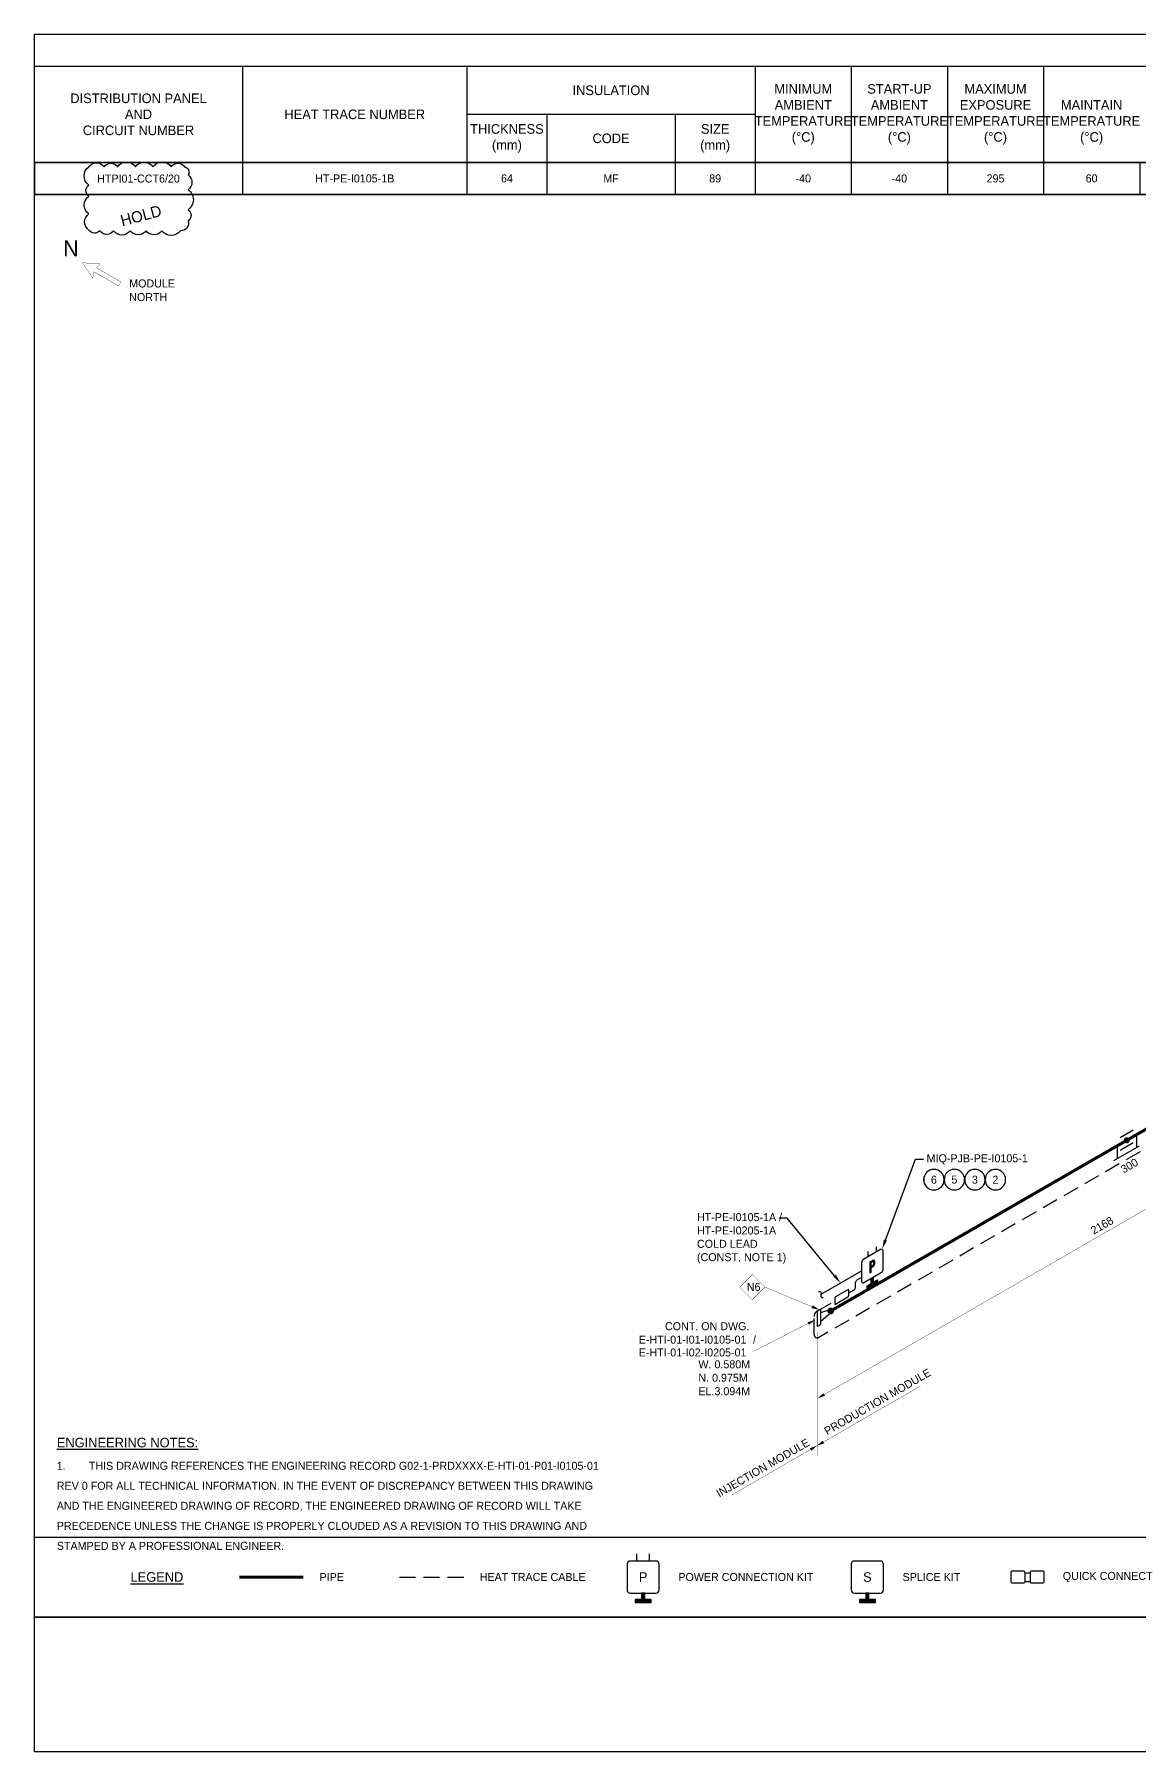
# Model space of a CAD drawing. Extents: x 0 to 847, y -42 to 494.
# Drawn here: x 0 to 345, y -42 to 494 of the extents above; entities that cross this region are included whole.
import ezdxf
from ezdxf import colors
from ezdxf.entities.mleader import LeaderData, LeaderLine
from ezdxf.enums import TextEntityAlignment as Align
from ezdxf.math import Vec2, Vec3

# ---------------------------------------------------------------- set-up
doc = ezdxf.new("R2010")
doc.units = 0
doc.header["$LTSCALE"] = 10
doc.header["$MEASUREMENT"] = 0
doc.linetypes.add('DASHED', pattern=[0.75, 0.5, -0.25])
doc.layers.get('Defpoints').update_dxf_attribs({"color": 9})
for name, color, linetype in [('DIMENSION', 2, 'Continuous'), ('ENGINEERING NOTE', 2, 'Continuous'), ('HEAT_TRACE', 3, 'DASHED'), ('HOLD', 1, 'Continuous'), ('PIPE', 7, 'Continuous'), ('SYMBOL-3', 3, 'Continuous'), ('TABLE-1', 1, 'Continuous'), ('TABLE-7', 7, 'Continuous'), ('TEXT-2', 2, 'Continuous'), ('TEXT2', 40, 'Continuous'), ('TITLE', 7, 'Continuous'), ('Wipeout', 7, 'Continuous')]:
    doc.layers.add(name, color=color, linetype=linetype)
doc.layers.add('WELDS', color=7, linetype='Continuous', plot=False)
doc.styles.add('framdcn', font='', dxfattribs={"height": 2.4})
doc.styles.add('Scovan Elec', font='')
doc.styles.get("Standard").update_dxf_attribs({"font": ''})
doc.styles.get('framdcn').set_extended_font_data('Franklin Gothic Medium Cond')
doc.styles.get('Scovan Elec').set_extended_font_data('Franklin Gothic Medium Cond')
doc.styles.get('Standard').set_extended_font_data('Franklin Gothic Medium Cond')

# ---------------------------------------------------------------- blocks, each defined once
blk = doc.blocks.new('*T18')
at = {"layer": 'TABLE-7', "color": 0, "linetype": 'ByBlock', "lineweight": -2, "transparency": 16777216}
for p, q in [((0, 0), (843.77, 0)), ((0, 0), (0, -10)), ((65, 0), (65, -10)), ((135, 0), (135, -10)), ((160, 0), (160, -10)), ((200, 0), (200, -10)), ((225, 0), (225, -10)), ((255, 0), (255, -10)), ((285, 0), (285, -10)), ((315, 0), (315, -10)), ((345, 0), (345, -10)), ((435, 0), (435, -10)), ((465, 0), (465, -10)), ((495, 0), (495, -10)), ((515, 0), (515, -10)), ((545, 0), (545, -10)), ((575, 0), (575, -10)), ((605, 0), (605, -10)), ((635, 0), (635, -10)), ((665, 0), (665, -10)), ((700, 0), (700, -10)), ((730, 0), (730, -10)), ((770, 0), (770, -10)), ((808, 0), (808, -10)), ((843.77, 0), (843.77, -10)), ((0, -10), (843.77, -10))]:
    blk.add_line(p, q, dxfattribs=at)
blk = doc.blocks.new('NorthDatum')
at = {"style": 'Scovan Elec'}
blk.add_text('NORTH', height=2.5, dxfattribs=at).set_placement((0, -2.13), align=Align.MIDDLE_LEFT)
blk.add_attdef('NA_DATUM', text='', height=2.5, dxfattribs=at).set_placement((0, 2.13), align=Align.MIDDLE_LEFT)
blk = doc.blocks.new('*U13')
at = {"layer": 'SYMBOL-3'}
h = blk.add_hatch(color=256, dxfattribs=at)
h.dxf.hatch_style = 1
h.paths.add_polyline_path([(434.5, 56.79, 0.414214), (434, 56.29), (434, 52.79, 0.414214), (434.5, 52.29), (443.5, 52.29, 0.414214), (444, 52.79), (444, 56.29, 0.414214), (443.5, 56.79)])
h = blk.add_hatch(color=256, dxfattribs=at)
h.dxf.hatch_style = 1
h.paths.add_polyline_path([(489.13, 56.79), (488.39, 56.05), (488.58, 55.66), (488.7, 55.29), (488.77, 54.92), (488.79, 54.54), (488.77, 54.15), (488.7, 53.78), (488.58, 53.42), (488.39, 53.02), (489.13, 52.29), (497.5, 52.29, 0.414214), (498, 52.79), (498, 56.29, 0.414214), (497.5, 56.79)])
h = blk.add_hatch(color=256, dxfattribs=at)
h.dxf.hatch_style = 1
h.paths.add_polyline_path([(190.5, 47.54), (190.5, 49.54), (189.5, 49.54), (189.5, 47.54), (187.5, 47.54), (187.5, 46.54), (192.5, 46.54), (192.5, 47.54)])
h = blk.add_hatch(color=256, dxfattribs=at)
h.dxf.hatch_style = 1
h.paths.add_polyline_path([(259.5, 47.54), (257.5, 47.54), (257.5, 46.54), (262.5, 46.54), (262.5, 47.54), (260.5, 47.54), (260.5, 49.54), (259.5, 49.54)])
h = blk.add_hatch(color=256, dxfattribs=at)
h.dxf.hatch_style = 1
h.paths.add_polyline_path([(541.5, 47.54), (539.5, 47.54), (539.5, 46.54), (544.5, 46.54), (544.5, 47.54), (542.5, 47.54), (542.5, 49.54), (541.5, 49.54)])
h = blk.add_hatch(color=256, dxfattribs=at)
h.dxf.hatch_style = 1
h.paths.add_polyline_path([(594.5, 47.54), (592.5, 47.54), (592.5, 46.54), (597.5, 46.54), (597.5, 47.54), (595.5, 47.54), (595.5, 49.54), (594.5, 49.54)])
h = blk.add_hatch(color=256, dxfattribs=at)
h.dxf.hatch_style = 1
h.paths.add_polyline_path([(552.53, 46.29, 0.414214), (553.03, 46.79, 1), (553.03, 47.79), (549.94, 47.79, 0.414214), (549.44, 47.29, 1), (549.44, 46.29)])
h = blk.add_hatch(color=256, dxfattribs=at)
h.dxf.hatch_style = 1
h.paths.add_polyline_path([(605.53, 46.29, 0.414214), (606.03, 46.79, 1), (606.03, 47.79), (602.94, 47.79, 0.414214), (602.44, 47.29, 1), (602.44, 46.29)])
at = {"layer": 'Defpoints'}
for points in [[(434, 56.29), (434, 52.79, 0.414214), (434.5, 52.29), (443.5, 52.29, 0.414214), (444, 52.79), (444, 56.29, 0.414214), (443.5, 56.79), (434.5, 56.79, 0.414214)], [(488, 56.29), (488, 52.79, 0.414214), (488.5, 52.29), (497.5, 52.29, 0.414214), (498, 52.79), (498, 56.29, 0.414214), (497.5, 56.79), (488.5, 56.79, 0.414214)], [(549.59, 47.64), (549.09, 47.14, 0.668179), (549.44, 46.29), (552.53, 46.29, 0.198912), (552.88, 46.43), (553.38, 46.93, 0.668179), (553.03, 47.79), (549.94, 47.79, 0.198912)], [(602.59, 47.64), (602.09, 47.14, 0.668179), (602.44, 46.29), (605.53, 46.29, 0.198912), (605.88, 46.43), (606.38, 46.93, 0.668179), (606.03, 47.79), (602.94, 47.79, 0.198912)]]:
    blk.add_lwpolyline(points, format="xyb", close=True, dxfattribs=at)
for points in [[(189.5, 49.54), (189.5, 47.54), (187.5, 47.54), (187.5, 46.54), (192.5, 46.54), (192.5, 47.54), (190.5, 47.54), (190.5, 49.54)], [(259.5, 49.54), (259.5, 47.54), (257.5, 47.54), (257.5, 46.54), (262.5, 46.54), (262.5, 47.54), (260.5, 47.54), (260.5, 49.54)], [(541.5, 49.54), (541.5, 47.54), (539.5, 47.54), (539.5, 46.54), (544.5, 46.54), (544.5, 47.54), (542.5, 47.54), (542.5, 49.54)], [(594.5, 49.54), (594.5, 47.54), (592.5, 47.54), (592.5, 46.54), (597.5, 46.54), (597.5, 47.54), (595.5, 47.54), (595.5, 49.54)]]:
    blk.add_lwpolyline(points, close=True, dxfattribs=at)
at = {"layer": 'HEAT_TRACE', "linetype": 'DASHED'}
blk.add_line((114, 54.54), (134, 54.54), dxfattribs=at)
at = {"layer": 'PIPE'}
for p, q in [((647, 52.04), (647, 57.04)), ((657, 52.04), (657, 57.04)), ((644.5, 52.04), (659.5, 52.04))]:
    blk.add_line(p, q, dxfattribs=at)
at = {"layer": 'PIPE', "const_width": 0.95}
blk.add_lwpolyline([(64, 54.54), (84, 54.54)], dxfattribs=at)
at = {"layer": 'SYMBOL-3'}
for p, q in [((188, 59.81), (188, 61.81)), ((192, 59.81), (192, 61.81)), ((309.23, 55.88), (310.77, 55.88)), ((537, 54.54), (547, 54.54)), ((309.23, 53.19), (310.77, 53.19)), ((544.5, 47.04), (549.01, 47.04)), ((597.5, 47.04), (602.01, 47.04))]:
    blk.add_line(p, q, dxfattribs=at)
for points in [[(185, 58.54), (185, 50.54, 0.414214), (186, 49.54), (194, 49.54, 0.414214), (195, 50.54), (195, 58.54, 0.414214), (194, 59.54), (186, 59.54, 0.414214)], [(255, 58.54), (255, 50.54, 0.414214), (256, 49.54), (264, 49.54, 0.414214), (265, 50.54), (265, 58.54, 0.414214), (264, 59.54), (256, 59.54, 0.414214)], [(537, 58.54), (537, 50.54, 0.414214), (538, 49.54), (546, 49.54, 0.414214), (547, 50.54), (547, 58.54, 0.414214), (546, 59.54), (538, 59.54, 0.414214)], [(590, 58.54), (590, 50.54, 0.414214), (591, 49.54), (599, 49.54, 0.414214), (600, 50.54), (600, 58.54, 0.414214), (599, 59.54), (591, 59.54, 0.414214)], [(305.27, 52.69), (308.73, 52.69, 0.414214), (309.23, 53.19), (309.23, 55.88, 0.414214), (308.73, 56.38), (305.27, 56.38, 0.414214), (304.77, 55.88), (304.77, 53.19, 0.414214)], [(311.27, 52.69), (314.73, 52.69, 0.414214), (315.23, 53.19), (315.23, 55.88, 0.414214), (314.73, 56.38), (311.27, 56.38, 0.414214), (310.77, 55.88), (310.77, 53.19, 0.414214)], [(364, 56.29), (364, 52.79, 0.414214), (364.5, 52.29), (373.5, 52.29, 0.414214), (374, 52.79), (374, 56.29, 0.414214), (373.5, 56.79), (364.5, 56.79, 0.414214)]]:
    blk.add_lwpolyline(points, format="xyb", close=True, dxfattribs=at)
at = {"layer": 'TABLE-1'}
blk.add_lwpolyline([(0, 67.04), (843.77, 67.04)], dxfattribs=at)
at = {"layer": 'TEXT-2'}
for s, height, p in [('P', 3, (190, 54.54)), ('S', 3, (260, 54.54)), ('RTD', 2, (542, 57.04)), ('T', 3, (595, 54.54)), ('XXX', 2, (542, 52.04))]:
    blk.add_text(s, height=height, rotation=360, dxfattribs=at).set_placement(p, align=Align.MIDDLE)
at = {"layer": 'TEXT-2', "attachment_point": 4, "style": 'Scovan Elec'}
for s, insert, char_height in [('{\\LLEGEND}', (30, 54.54), 3), ('PIPE', (89, 54.54), 2.5), ('HEAT TRACE CABLE', (139, 54.54), 2.5), ('POWER CONNECTION KIT', (201, 54.54), 2.5), ('SPLICE KIT', (271, 54.54), 2.5), ('QUICK CONNECT', (321, 54.54), 2.5), ('COLD LEAD CONNECTION', (380, 54.54), 2.5), ('END SEAL', (450, 54.54), 2.5), ('LIGHTED\\PEND SEAL', (504, 54.54), 2.5), ('RTD SENSOR', (553, 54.54), 2.5), ('PIPE SENSING\\PTHERMOSTAT', (606, 54.54), 2.5), ('PIPE SUPPORT', (665, 54.54), 2.5)]:
    blk.add_mtext(s, dxfattribs=dict(at, insert=insert, char_height=char_height))
blk.add_wipeout([(485.56, 57.57), (485.18, 57.53), (484.81, 57.43), (484.45, 57.29), (484.12, 57.11), (483.81, 56.88), (483.53, 56.62), (483.29, 56.32), (483.08, 56), (482.92, 55.66), (482.8, 55.29), (482.73, 54.92), (482.71, 54.54), (482.73, 54.15), (482.8, 53.78), (482.92, 53.42), (483.08, 53.07), (483.29, 52.75), (483.53, 52.45), (483.81, 52.19), (484.12, 51.97), (484.45, 51.78), (484.81, 51.64), (485.18, 51.55), (485.56, 51.5), (485.94, 51.5), (486.32, 51.55), (486.69, 51.64), (487.05, 51.78), (487.38, 51.97), (487.69, 52.19), (487.97, 52.45), (488.21, 52.75), (488.42, 53.07), (488.58, 53.42), (488.7, 53.78), (488.77, 54.15), (488.79, 54.54), (488.77, 54.92), (488.7, 55.29), (488.58, 55.66), (488.42, 56), (488.21, 56.32), (487.97, 56.62), (487.69, 56.88), (487.38, 57.11), (487.05, 57.29), (486.69, 57.43), (486.32, 57.53), (485.94, 57.57)]).dxf.layer = 'Wipeout'
at = {"layer": 'Defpoints'}
for p, q in [((489.13, 56.79), (488.39, 56.04)), ((488.39, 53.03), (489.13, 52.29))]:
    blk.add_line(p, q, dxfattribs=at)
at = {"layer": 'SYMBOL-3', "color": 2}
for p, q in [((482.74, 57.55), (484.16, 56.13)), ((488.76, 57.55), (487.34, 56.13)), ((484.16, 52.94), (482.74, 51.52)), ((487.34, 52.94), (488.76, 51.52))]:
    blk.add_line(p, q, dxfattribs=at)
blk.add_circle((485.75, 54.54), 2.25, dxfattribs=at)
blk = doc.blocks.new('block9')
at = {"layer": 'TEXT2'}
blk.add_hatch(color=256, dxfattribs=at).paths.add_polyline_path([(0, 0), (-1.9, -1.5), (-2.3, -0.7)])
at = {"layer": 'TEXT2', "linetype": 'ByBlock', "const_width": 0.1, "flags": 128}
blk.add_lwpolyline([(-19.2, -9.8), (0, 0)], dxfattribs=at)
blk = doc.blocks.new('block10')
at = {"layer": 'TEXT2', "style": 'framdcn'}
for s, p in [('W. 0.580M', (0, 0)), ('N. 0.975M', (0, -4.2)), ('EL.3.094M', (0, -8.4))]:
    blk.add_text(s, height=2.5, dxfattribs=at).set_placement(p)
blk = doc.blocks.new('block27')
at = {"layer": 'PIPE', "linetype": 'ByBlock', "const_width": 0.95, "flags": 128}
for points in [[(-80.7, -46.6), (0, 0)], [(-173.1, -99.9), (-80.7, -46.6)]]:
    blk.add_lwpolyline(points, dxfattribs=at)
at = {"flags": 1}
for tag in ['Tag', 'UCI', 'Pipe Ref', 'Description', 'Key']:
    blk.add_attdef(tag, (0, 0), '', height=1, dxfattribs=at)
blk = doc.blocks.new('block28')
at = {"layer": 'PIPE', "linetype": 'ByBlock', "flags": 128}
for points in [[(4, 2.4), (0, 0)], [(4, -1.6), (0, -4)]]:
    blk.add_lwpolyline(points, dxfattribs=at)
at = {"flags": 1}
for tag in ['Tag', 'UCI', 'Pipe Ref', 'Description', 'Key']:
    blk.add_attdef(tag, (0, 0), '', height=1, dxfattribs=at)
blk = doc.blocks.new('block29')
at = {"layer": 'PIPE', "linetype": 'ByBlock', "flags": 128}
for points in [[(-8, -4.6), (0, 0)], [(-7, 0), (-7, -4)], [(-1, 3.5), (-1, -0.5)]]:
    blk.add_lwpolyline(points, dxfattribs=at)
at = {"flags": 1}
for tag in ['Tag', 'UCI', 'Pipe Ref', 'Description', 'Key']:
    blk.add_attdef(tag, (0, 0), '', height=1, dxfattribs=at)
blk = doc.blocks.new('block30')
at = {"layer": 'PIPE', "linetype": 'ByBlock', "flags": 128}
for points in [[(-0.9, 1.9), (0, 2.4)], [(-0.9, -2.9), (-0.9, 1.9)], [(0, 2.4), (0, 0)], [(3.2, 2.4), (0, 1.3)], [(0, -1.4), (3.2, 1.4)], [(0, 0), (0, -2.4)], [(3.2, 1.4), (3.2, 2.4)], [(0, -2.4), (-0.9, -2.9)]]:
    blk.add_lwpolyline(points, dxfattribs=at)
at = {"flags": 1}
for tag in ['Tag', 'UCI', 'Pipe Ref', 'Description', 'Key']:
    blk.add_attdef(tag, (0, 0), '', height=1, dxfattribs=at)
blk = doc.blocks.new('block42')
at = {"layer": 'WELDS'}
h = blk.add_hatch(color=256, dxfattribs=at)
edge = h.paths.add_edge_path(flags=0)
edge.add_arc((0, 0), 0.95, 0, 360)
at = {"flags": 1}
for tag in ['Tag', 'UCI', 'Pipe Ref', 'Description', 'Key']:
    blk.add_attdef(tag, (0, 0), '', height=1, dxfattribs=at)
blk = doc.blocks.new('block43')
at = {"layer": 'WELDS'}
h = blk.add_hatch(color=256, dxfattribs=at)
edge = h.paths.add_edge_path(flags=0)
edge.add_arc((0, 0), 1.05, 0, 360)
at = {"flags": 1}
for tag in ['Tag', 'UCI', 'Pipe Ref', 'Description', 'Key']:
    blk.add_attdef(tag, (0, 0), '', height=1, dxfattribs=at)
blk = doc.blocks.new('Heat_Trace_Design_Data')
at = {"layer": 'TEXT-2', "style": 'Scovan Elec'}
blk.add_attdef('PNL#-CKT#_1', text='', height=2.5, dxfattribs=at).set_placement((32.5, -5), align=Align.MIDDLE)
for tag, p in [('TRACE#_1', (100, -5)), ('INSU.THK_1', (147.5, -5)), ('INSU.CODE_1', (180, -5)), ('INSU.SIZE_1', (212.5, -5)), ('MIN.TEMP_1', (240, -5)), ('STARTUP.TEMP_1', (270, -5)), ('EXP.TEMP_1', (300, -5)), ('MAINT.TEMP_1', (330, -5)), ('CABLE.TYPE_1', (390, -5)), ('CABLE.LENGTH_1', (450, -5)), ('SUPPLY.VOLT_1', (480, -5)), ('HT.RATIO_1', (505, -5)), ('OPER.CURRENT_1', (530, -5)), ('COLD.CURRENT_1', (560, -5)), ('OPER.WATT_1', (590, -5)), ('COLD.WATT_1', (620, -5)), ('HEATER.OUTPUT_1', (650, -5)), ('PIPE.MAT_1', (682.5, -5)), ('HEAT.LOSS_1', (715, -5)), ('AREA.CLASS_1', (750, -5)), ('TEMPERATURE.CODE_1', (789, -5)), ('HI.LIMIT.SET.PT_1', (825.89, -5))]:
    blk.add_attdef(tag, text='', height=2.5, dxfattribs=at).set_placement(p, align=Align.MIDDLE_CENTER)
blk = doc.blocks.new('*U90')
blk.add_wipeout([(0, 3.2), (-0.4, 3.17), (-0.8, 3.1), (-1.18, 2.98), (-1.54, 2.8), (-1.88, 2.59), (-2.19, 2.33), (-2.47, 2.04), (-2.7, 1.71), (-2.9, 1.36), (-3.04, 0.99), (-3.14, 0.6), (-3.19, 0.2), (-3.19, -0.2), (-3.14, -0.6), (-3.04, -0.99), (-2.9, -1.36), (-2.7, -1.71), (-2.47, -2.04), (-2.19, -2.33), (-1.88, -2.59), (-1.54, -2.8), (-1.18, -2.98), (-0.8, -3.1), (-0.4, -3.17), (0, -3.2), (0.4, -3.17), (0.8, -3.1), (1.18, -2.98), (1.54, -2.8), (1.88, -2.59), (2.19, -2.33), (2.47, -2.04), (2.7, -1.71), (2.9, -1.36), (3.04, -0.99), (3.14, -0.6), (3.19, -0.2), (3.19, 0.2), (3.14, 0.6), (3.04, 0.99), (2.9, 1.36), (2.7, 1.71), (2.47, 2.04), (2.19, 2.33), (1.88, 2.59), (1.54, 2.8), (1.18, 2.98), (0.8, 3.1), (0.4, 3.17)]).dxf.layer = 'Wipeout'
blk.add_circle((0, 0), 3.2)
at = {"color": 2}
blk.add_attdef('TAG1', text='', height=2.5, dxfattribs=at).set_placement((0, 0), align=Align.MIDDLE)
blk.add_attdef('TAG2', text='', height=2.5, dxfattribs=at).set_placement((3, -3), align=Align.MIDDLE_LEFT)
blk = doc.blocks.new('*U91')
blk.add_wipeout([(0, 3.2), (-0.4, 3.17), (-0.8, 3.1), (-1.18, 2.98), (-1.54, 2.8), (-1.88, 2.59), (-2.19, 2.33), (-2.47, 2.04), (-2.7, 1.71), (-2.9, 1.36), (-3.04, 0.99), (-3.14, 0.6), (-3.19, 0.2), (-3.19, -0.2), (-3.14, -0.6), (-3.04, -0.99), (-2.9, -1.36), (-2.7, -1.71), (-2.47, -2.04), (-2.19, -2.33), (-1.88, -2.59), (-1.54, -2.8), (-1.18, -2.98), (-0.8, -3.1), (-0.4, -3.17), (0, -3.2), (0.4, -3.17), (0.8, -3.1), (1.18, -2.98), (1.54, -2.8), (1.88, -2.59), (2.19, -2.33), (2.47, -2.04), (2.7, -1.71), (2.9, -1.36), (3.04, -0.99), (3.14, -0.6), (3.19, -0.2), (3.19, 0.2), (3.14, 0.6), (3.04, 0.99), (2.9, 1.36), (2.7, 1.71), (2.47, 2.04), (2.19, 2.33), (1.88, 2.59), (1.54, 2.8), (1.18, 2.98), (0.8, 3.1), (0.4, 3.17)]).dxf.layer = 'Wipeout'
blk.add_circle((0, 0), 3.2)
at = {"color": 2}
blk.add_attdef('TAG1', text='', height=2.5, dxfattribs=at).set_placement((0, 0), align=Align.MIDDLE)
blk.add_attdef('TAG2', text='', height=2.5, dxfattribs=at).set_placement((3, -3), align=Align.MIDDLE_LEFT)
blk = doc.blocks.new('*U92')
blk.add_wipeout([(0, 3.2), (-0.4, 3.17), (-0.8, 3.1), (-1.18, 2.98), (-1.54, 2.8), (-1.88, 2.59), (-2.19, 2.33), (-2.47, 2.04), (-2.7, 1.71), (-2.9, 1.36), (-3.04, 0.99), (-3.14, 0.6), (-3.19, 0.2), (-3.19, -0.2), (-3.14, -0.6), (-3.04, -0.99), (-2.9, -1.36), (-2.7, -1.71), (-2.47, -2.04), (-2.19, -2.33), (-1.88, -2.59), (-1.54, -2.8), (-1.18, -2.98), (-0.8, -3.1), (-0.4, -3.17), (0, -3.2), (0.4, -3.17), (0.8, -3.1), (1.18, -2.98), (1.54, -2.8), (1.88, -2.59), (2.19, -2.33), (2.47, -2.04), (2.7, -1.71), (2.9, -1.36), (3.04, -0.99), (3.14, -0.6), (3.19, -0.2), (3.19, 0.2), (3.14, 0.6), (3.04, 0.99), (2.9, 1.36), (2.7, 1.71), (2.47, 2.04), (2.19, 2.33), (1.88, 2.59), (1.54, 2.8), (1.18, 2.98), (0.8, 3.1), (0.4, 3.17)]).dxf.layer = 'Wipeout'
blk.add_circle((0, 0), 3.2)
at = {"color": 2}
blk.add_attdef('TAG1', text='', height=2.5, dxfattribs=at).set_placement((0, 0), align=Align.MIDDLE)
blk.add_attdef('TAG2', text='', height=2.5, dxfattribs=at).set_placement((3, -3), align=Align.MIDDLE_LEFT)
blk = doc.blocks.new('*U85')
blk.add_wipeout([(0, 3.2), (-0.4, 3.17), (-0.8, 3.1), (-1.18, 2.98), (-1.54, 2.8), (-1.88, 2.59), (-2.19, 2.33), (-2.47, 2.04), (-2.7, 1.71), (-2.9, 1.36), (-3.04, 0.99), (-3.14, 0.6), (-3.19, 0.2), (-3.19, -0.2), (-3.14, -0.6), (-3.04, -0.99), (-2.9, -1.36), (-2.7, -1.71), (-2.47, -2.04), (-2.19, -2.33), (-1.88, -2.59), (-1.54, -2.8), (-1.18, -2.98), (-0.8, -3.1), (-0.4, -3.17), (0, -3.2), (0.4, -3.17), (0.8, -3.1), (1.18, -2.98), (1.54, -2.8), (1.88, -2.59), (2.19, -2.33), (2.47, -2.04), (2.7, -1.71), (2.9, -1.36), (3.04, -0.99), (3.14, -0.6), (3.19, -0.2), (3.19, 0.2), (3.14, 0.6), (3.04, 0.99), (2.9, 1.36), (2.7, 1.71), (2.47, 2.04), (2.19, 2.33), (1.88, 2.59), (1.54, 2.8), (1.18, 2.98), (0.8, 3.1), (0.4, 3.17)]).dxf.layer = 'Wipeout'
blk.add_circle((0, 0), 3.2)
at = {"color": 2}
blk.add_attdef('TAG1', text='', height=2.5, dxfattribs=at).set_placement((0, 0), align=Align.MIDDLE)
blk.add_attdef('TAG2', text='', height=2.5, dxfattribs=at).set_placement((3, -3), align=Align.MIDDLE_LEFT)
blk = doc.blocks.new('*U83')
h = blk.add_hatch(color=7)
h.dxf.hatch_style = 1
h.paths.add_polyline_path([(-0.79, -2.18), (-0.36, -1.93), (-0.36, -0.58), (-0.11, -0.44), (-0.06, -0.41), (-0.01, -0.37), (0.05, -0.34), (0.1, -0.3), (0.15, -0.27), (0.19, -0.23), (0.24, -0.2), (0.28, -0.16), (0.32, -0.13), (0.35, -0.09), (0.38, -0.06), (0.41, -0.02), (0.44, 0.01), (0.48, 0.07), (0.52, 0.12), (0.55, 0.18), (0.59, 0.24), (0.62, 0.3), (0.65, 0.36), (0.67, 0.43), (0.7, 0.5), (0.7, 0.5), (0.72, 0.56), (0.74, 0.63), (0.76, 0.69), (0.77, 0.75), (0.78, 0.82), (0.79, 0.88), (0.8, 0.95), (0.8, 1.01), (0.81, 1.08), (0.81, 1.15), (0.81, 1.15), (0.81, 1.22), (0.8, 1.28), (0.8, 1.34), (0.79, 1.4), (0.78, 1.45), (0.77, 1.5), (0.75, 1.55), (0.74, 1.59), (0.72, 1.64), (0.7, 1.67), (0.68, 1.71), (0.67, 1.72), (0.64, 1.76), (0.61, 1.79), (0.57, 1.82), (0.54, 1.84), (0.51, 1.85), (0.47, 1.86), (0.43, 1.87), (0.39, 1.87), (0.35, 1.87), (0.32, 1.86), (0.28, 1.85), (0.24, 1.84), (0.2, 1.82), (0.15, 1.81), (0.11, 1.79), (0.06, 1.76), (0.01, 1.74), (-0.04, 1.71), (-0.09, 1.68), (-0.15, 1.65), (-0.79, 1.28)])
h.paths.add_polyline_path([(-0.36, -0.12), (-0.36, 1.09), (-0.11, 1.23), (-0.01, 1.28), (0.1, 1.33), (0.17, 1.34), (0.24, 1.3), (0.29, 1.23), (0.32, 1.16), (0.34, 1.08), (0.35, 1.03), (0.35, 0.97), (0.36, 0.88), (0.35, 0.8), (0.35, 0.73), (0.34, 0.66), (0.32, 0.56), (0.28, 0.45), (0.24, 0.37), (0.2, 0.29), (0.13, 0.21), (0.04, 0.13), (-0.03, 0.07), (-0.09, 0.04), (-0.15, 0)], flags=16)
h = blk.add_hatch(color=256)
h.dxf.hatch_style = 1
h.paths.add_polyline_path([(-0.32, -5.44), (-1.62, -6.19), (-1.62, -6.94), (1.62, -5.06), (1.62, -4.31), (0.32, -5.06), (0.32, -3.56), (-0.32, -3.94)])
for p, q in [((1.3, 4.5), (1.3, 6)), ((-1.3, 3), (-1.3, 4.5))]:
    blk.add_line(p, q)
for points in [[(-3.25, -4.88), (-3.25, 1.13)], [(-2.6, 2.25), (2.6, 5.25)], [(3.25, 4.88), (3.25, -1.13)], [(2.6, -2.25), (-2.6, -5.25)]]:
    blk.add_lwpolyline(points)
blk.add_lwpolyline([(1.62, -4.31), (1.62, -5.06), (-1.62, -6.94), (-1.62, -6.19), (-0.32, -5.44), (-0.32, -3.94), (0.32, -3.56), (0.32, -5.06)], close=True)
at = {"extrusion": (0, 0, -1)}
for centre, start_param, end_param in [((2.6, 4.5), 2.356194, 3.926991), ((-2.6, 1.5), 0.785398, 2.356194), ((-2.6, -4.5), 5.497787, 7.068583), ((2.6, -1.5), 3.926991, 5.497787)]:
    blk.add_ellipse(centre, major_axis=(-0.459, -0.795), ratio=0.57735, start_param=start_param, end_param=end_param, dxfattribs=at)
at = {"layer": 'Defpoints', "lineweight": 0}
for points in [[(-0.36, -1.93), (-0.36, -0.58), (-0.14, -0.45), (-0.12, -0.44), (-0.06, -0.41), (-0.01, -0.37), (0.05, -0.34), (0.1, -0.3), (0.15, -0.27), (0.19, -0.23), (0.24, -0.2), (0.28, -0.16), (0.32, -0.13), (0.35, -0.09), (0.38, -0.06), (0.41, -0.02), (0.44, 0.01), (0.48, 0.07), (0.52, 0.12), (0.55, 0.18), (0.59, 0.24), (0.62, 0.3), (0.65, 0.36), (0.67, 0.43), (0.7, 0.5), (0.7, 0.5), (0.72, 0.56), (0.74, 0.63), (0.76, 0.69), (0.77, 0.75), (0.78, 0.82), (0.79, 0.88), (0.8, 0.95), (0.8, 1.01), (0.81, 1.08), (0.81, 1.15), (0.81, 1.15), (0.81, 1.22), (0.8, 1.28), (0.8, 1.34), (0.79, 1.4), (0.78, 1.45), (0.77, 1.5), (0.75, 1.55), (0.74, 1.59), (0.72, 1.64), (0.7, 1.67), (0.68, 1.71), (0.67, 1.72), (0.64, 1.76), (0.61, 1.79), (0.57, 1.82), (0.54, 1.84), (0.51, 1.85), (0.47, 1.86), (0.43, 1.87), (0.39, 1.87), (0.35, 1.87), (0.35, 1.87), (0.32, 1.86), (0.28, 1.85), (0.24, 1.84), (0.2, 1.82), (0.15, 1.81), (0.11, 1.79), (0.06, 1.76), (0.01, 1.74), (-0.04, 1.71), (-0.09, 1.68), (-0.15, 1.65), (-0.79, 1.28), (-0.79, -2.18)], [(0.13, 1.33), (0.15, 1.34), (0.19, 1.33), (0.22, 1.31), (0.25, 1.28), (0.28, 1.24), (0.3, 1.22), (0.32, 1.18), (0.33, 1.14), (0.34, 1.08), (0.35, 1.03), (0.35, 0.97), (0.36, 0.9), (0.36, 0.87), (0.35, 0.8), (0.35, 0.73), (0.34, 0.66), (0.33, 0.6), (0.31, 0.54), (0.29, 0.48), (0.27, 0.42), (0.25, 0.37), (0.24, 0.36), (0.21, 0.31), (0.18, 0.27), (0.15, 0.23), (0.11, 0.19), (0.06, 0.15), (0.02, 0.11), (-0.03, 0.07), (-0.09, 0.04), (-0.15, 0), (-0.36, -0.12), (-0.36, 1.09), (-0.15, 1.21), (-0.09, 1.24), (-0.04, 1.27), (0.01, 1.29), (0.06, 1.31), (0.09, 1.33)]]:
    blk.add_lwpolyline(points, close=True, dxfattribs=at)
blk = doc.blocks.new('*U82')
at = {"extrusion": (0, 0.816497, 0.57735)}
for p, q in [((1.95, 2.25), (-1.95, 0)), ((-1.95, -2.25), (1.95, 0)), ((2.17, 0.38), (2.17, 2.12)), ((-2.17, -0.38), (-2.17, -2.12))]:
    blk.add_line(p, q, dxfattribs=at)
for centre, start_param, end_param in [((-1.95, -0.25), 0.785398, 2.356194), ((1.95, 2), -0.785398, 0.785398), ((1.95, 0.25), 3.926991, 5.497787), ((-1.95, -2), 2.356194, 3.926991)]:
    blk.add_ellipse(centre, major_axis=(0.153, 0.265), ratio=0.57735, start_param=start_param, end_param=end_param)
blk = doc.blocks.new('G-WavyBreakline')
blk.add_open_spline([(-1.07, -0.3), (-1.08, -0.22), (-1.09, -0.05), (-0.97, 0.2), (-0.73, 0.31), (-0.46, 0.32), (-0.14, 0.12), (0.14, -0.12), (0.46, -0.32), (0.73, -0.31), (0.97, -0.2), (1.09, 0.05), (1.08, 0.22), (1.07, 0.3)], degree=3, knots=[0, 0, 0, 0, 0.23778, 0.504219, 0.769947, 1.007727, 1.273929, 1.868857, 2.135059, 2.372839, 2.638567, 2.905005, 3.142785, 3.142785, 3.142785, 3.142785])

msp = doc.modelspace()

# ---------------------------------------------------------------- hatches: boundary and pattern name
at = {"layer": 'DIMENSION'}
for points in [[(244.46, 68.3), (246.26, 69.9), (246.76, 69.1)], [(244.26, 53.49), (246.06, 55.09), (246.56, 54.29)], [(244.36, 53.55), (242.56, 51.95), (242.06, 52.75)]]:
    msp.add_hatch(color=256, dxfattribs=at).paths.add_polyline_path(points)
at = {"layer": 'TEXT2'}
msp.add_hatch(color=256, dxfattribs=at).paths.add_polyline_path([(244.96, 96), (242.53, 96.46), (242.96, 97.39)])

# ---------------------------------------------------------------- linework, layer by layer
at = {"layer": 'DIMENSION', "linetype": 'ByBlock', "const_width": 0.1, "flags": 128}
for points in [[(421.66, 170.5), (244.46, 68.3)], [(244.46, 89.1), (244.46, 67)]]:
    msp.add_lwpolyline(points, dxfattribs=at)
at = {"layer": 'DIMENSION', "linetype": 'ByBlock', "const_width": 0.1}
for points in [[(244.46, 83.45), (244.46, 50.55)], [(244.36, 53.55), (276.55, 72.13)], [(244.36, 53.55), (217.66, 38.13)]]:
    msp.add_lwpolyline(points, dxfattribs=at)
at = {"layer": 'HOLD'}
msp.add_lwpolyline([(17, 453, -0.520567), (21.77, 453, -0.520567), (25.95, 453, -0.520567), (31.57, 453, -0.520567), (37.01, 453, -0.520567), (42.75, 453, -0.520567), (46.87, 453, -0.520567), (48, 450.41, -0.520567), (48, 445.81, -0.520567), (48, 439.57, -0.520567), (48, 436.1, -0.520567), (45.6, 433, -0.520567), (39.8, 433, -0.520567), (34.87, 433, -0.520567), (29.92, 433, -0.520567), (24.75, 433, -0.520567), (20.42, 433, -0.520567), (17, 433.22, -0.520567), (17, 438.27, -0.520567), (17, 443.78, -0.520567), (17, 447.28, -0.520567)], format="xyb", close=True, dxfattribs=at)
at = {"layer": 'SYMBOL-3'}
msp.add_lwpolyline([(258.29, 108.12), (245.52, 100.75)], dxfattribs=at)
msp.add_lwpolyline([(254.17, 101.25), (255.84, 102.22, 0.267949), (256.34, 103.09), (256.34, 104.42, -0.267949), (256.84, 105.29), (258.29, 106.12)], format="xyb", dxfattribs=at)
at = {"layer": 'TABLE-1'}
for points in [[(843.77, 484.34), (0, 484.34)], [(225, 469.34), (135, 469.34)], [(843.77, 454.34), (0, 454.34)], [(843.77, 444.34), (0, 444.34)]]:
    msp.add_lwpolyline(points, dxfattribs=at)
at = {"layer": 'TABLE-7'}
for points in [[(65, 484.34), (65, 454.34)], [(135, 484.34), (135, 454.34)], [(225, 484.34), (225, 454.34)], [(255, 484.34), (255, 454.34)], [(285, 484.34), (285, 454.34)], [(315, 484.34), (315, 454.34)], [(160, 469.34), (160, 454.34)], [(200, 469.34), (200, 454.34)]]:
    msp.add_lwpolyline(points, dxfattribs=at)
at = {"layer": 'TEXT2', "linetype": 'ByBlock', "const_width": 0.1, "flags": 128}
for points in [[(18.2, 418.2), (15, 423)], [(15, 423), (20.6, 422.6)], [(18.6, 420.2), (18.2, 418.2)], [(26.2, 415.8), (18.6, 420.2)], [(20.6, 422.6), (19.4, 421.4)], [(19.4, 421.4), (27, 417)], [(27, 417), (26.2, 415.8)], [(227.97, 103.07), (244.96, 96)]]:
    msp.add_lwpolyline(points, dxfattribs=at)
msp.add_lwpolyline([(224.07, 106.97), (227.97, 103.07), (224.07, 99.17), (220.17, 103.07), (224.07, 106.97)], close=True, dxfattribs=at)
at = {"layer": 'TITLE'}
for points in [[(0, 494.34), (843.77, 494.34), (843.77, 0), (0, 0)], [(0, 0), (843.77, 0), (843.77, -42.04), (0, -42.04)]]:
    msp.add_lwpolyline(points, close=True, dxfattribs=at)

# ---------------------------------------------------------------- block references
msp.add_blockref('*T18', (0, 454.34))
msp.add_blockref('Heat_Trace_Design_Data', (0, 454.34)).add_auto_attribs({'PNL#-CKT#_1': 'HTPI01-CCT6/20', 'TRACE#_1': 'HT-PE-I0105-1B', 'INSU.THK_1': '64', 'INSU.CODE_1': 'MF', 'INSU.SIZE_1': '89', 'MIN.TEMP_1': '-40', 'STARTUP.TEMP_1': '-40', 'EXP.TEMP_1': '295', 'MAINT.TEMP_1': '60', 'CABLE.TYPE_1': 'D/MIQ-50E2H-2S/14.6m/599/120/1.2m/10/6/', 'CABLE.LENGTH_1': '14.6', 'SUPPLY.VOLT_1': '120', 'HT.RATIO_1': '1', 'OPER.CURRENT_1': '-', 'COLD.CURRENT_1': '-', 'OPER.WATT_1': '599', 'COLD.WATT_1': '-', 'HEATER.OUTPUT_1': '37.4', 'PIPE.MAT_1': 'CS', 'HEAT.LOSS_1': '27.3', 'AREA.CLASS_1': 'ZONE 2', 'TEMPERATURE.CODE_1': 'T2D', 'HI.LIMIT.SET.PT_1': 'N/A'})
at = {"layer": 'PIPE'}
for name, p in [('block27', (421.66, 195.5)), ('block29', (344.96, 147.2)), ('block28', (338.96, 149.7)), ('block30', (245.36, 93.7))]:
    msp.add_blockref(name, p, dxfattribs=at)
at = {"layer": 'SYMBOL-3'}
for name, p in [('*U83', (261.54, 109.63)), ('*U82', (252, 100))]:
    msp.add_blockref(name, p, dxfattribs=at)
at = {"layer": 'SYMBOL-3', "rotation": 294.4960883593646}
msp.add_blockref('G-WavyBreakline', (245.52, 100.75), dxfattribs=at)
at = {"layer": 'TEXT2'}
msp.add_blockref('NorthDatum', (29.6, 414.4), dxfattribs=at).add_auto_attribs({'NA_DATUM': 'MODULE'})
for name, p in [('block9', (243.66, 92.8)), ('block10', (207.26, 77.7))]:
    msp.add_blockref(name, p, dxfattribs=at)
at = {"layer": 'WELDS'}
for name, p in [('block42', (340.96, 148.9)), ('block43', (248.56, 95.6))]:
    msp.add_blockref(name, p, dxfattribs=at)

# ---------------------------------------------------------------- texts
at = {"layer": 'DIMENSION', "style": 'framdcn'}
for s, p in [('300', (340, 138.5)), ('2168', (330.66, 119.4))]:
    msp.add_text(s, height=2.5, rotation=30, dxfattribs=at).set_placement(p)
msp.add_text('PRODUCTION MODULE', height=2.5, rotation=30, dxfattribs=at).set_placement((246.83, 57.83), align=Align.MIDDLE_LEFT)
msp.add_text('INJECTION MODULE', height=2.5, rotation=30, dxfattribs=at).set_placement((241.63, 54.83), align=Align.MIDDLE_RIGHT)
at = {"layer": 'HOLD', "insert": (27, 436), "char_height": 3.5, "attachment_point": 4, "rotation": 15, "style": 'Scovan Elec'}
msp.add_mtext('HOLD', dxfattribs=at)
at = {"layer": 'TEXT-2', "char_height": 3, "attachment_point": 5, "style": 'Scovan Elec'}
for s, insert in [('INSULATION', (180, 476.84)), ('MINIMUM\\PAMBIENT\\PTEMPERATURE\\P(%%DC)', (240, 469.34)), ('START-UP\\PAMBIENT\\PTEMPERATURE\\P(%%DC)', (270, 469.34)), ('MAXIMUM\\PEXPOSURE\\PTEMPERATURE\\P(%%DC)', (300, 469.34)), ('DISTRIBUTION PANEL\\PAND\\PCIRCUIT NUMBER', (32.5, 469.34)), ('\\PMAINTAIN\\PTEMPERATURE\\P(%%DC)', (330, 469.34)), ('HEAT TRACE NUMBER', (100, 469.34)), ('THICKNESS\\P(mm)', (147.5, 461.84)), ('CODE', (180, 461.84)), ('SIZE\\P(mm)', (212.5, 461.84))]:
    msp.add_mtext(s, dxfattribs=dict(at, insert=insert))
at = {"layer": 'TEXT2', "style": 'framdcn'}
for s, height, p in [('N', 5, (9, 425)), ('N6', 2.5, (222.37, 101.87))]:
    msp.add_text(s, height=height, dxfattribs=at).set_placement(p)
for s, p in [('CONT. ON DWG.', (223.2, 89.6)), ('E-HTI-01-I01-I0105-01 ', (223.2, 85.4)), ('/', (225.23, 85.4)), ('E-HTI-01-I02-I0205-01 ', (223.2, 81.4))]:
    msp.add_text(s, height=2.5, dxfattribs=at).set_placement(p, align=Align.RIGHT)

# ---------------------------------------------------------------- leaders
at = {"layer": 'TEXT-2'}
ml = msp.add_multileader_mtext('Standard', dxfattribs=at)
ml.set_content('MIQ-PJB-PE-I0105-1', color=256, style='Scovan Elec')
ml.set_leader_properties()
ml.build(insert=Vec2(0, 0))
ml.multileader.update_dxf_attribs({"dogleg_length": 2.5, "arrow_head_size": 3})
ctx = ml.context
ctx.base_point, ctx.char_height, ctx.arrow_head_size, ctx.landing_gap_size, ctx.plane_origin = Vec3(277.5, 143), 2.5, 3, 1, Vec3(245.93, 126.1)
notes = []
notes.append((ctx, [(1, (1, 1, 0), (275, 143), (1, 0), 2.5, [(0, [(264.6, 114.93)], 0, [])])]))
ctx.mtext.insert, ctx.mtext.flow_direction = Vec3(278.5, 144.54), 5
ml = msp.add_multileader_mtext('Standard', dxfattribs=at)
ml.set_content('HT-PE-I0105-1A /\\PHT-PE-I0205-1A\\PCOLD LEAD\\P(CONST. NOTE 1)', color=256, style='Scovan Elec')
ml.set_leader_properties()
ml.build(insert=Vec2(0, 0))
ml.multileader.update_dxf_attribs({"dogleg_length": 2.5, "arrow_head_size": 3})
ctx = ml.context
ctx.base_point, ctx.char_height, ctx.arrow_head_size, ctx.landing_gap_size, ctx.plane_origin = Vec3(205.82, 124.59), 2.5, 3, 1, Vec3(265.23, 87.23)
notes.append((ctx, [(1, (1, 1, 0), (235, 124.59), (-1, 0), 2.5, [(0, [(251.69, 104.31)], 0, [])])]))
ctx.mtext.insert, ctx.mtext.flow_direction = Vec3(206.82, 126.16), 5
for ctx, leaders in notes:
    for number, flags, end, landing, length, lines in leaders:
        leader = LeaderData()
        leader.index, (leader.has_last_leader_line, leader.has_dogleg_vector, leader.attachment_direction) = number, flags
        leader.last_leader_point, leader.dogleg_vector, leader.dogleg_length = Vec3(end), Vec3(landing), length
        for number, points, colour, breaks in lines:
            line = LeaderLine()
            line.index, line.vertices, line.color, line.breaks = number, Vec3.list(points), colors.encode_raw_color(colour), breaks
            leader.lines.append(line)
        ctx.leaders.append(leader)

# ---------------------------------------------------------------- next in the draw order: block references
msp.add_blockref('*U13', (0, -42.04))
ref = msp.add_blockref('*U90', (280.77, 136.61), dxfattribs=dict(at, xscale=-1))
ref.add_attrib('TAG1', '6', dxfattribs={"layer": '0', "color": 2, "height": 2.5}).set_placement((280.77, 136.61), align=Align.MIDDLE)

# ---------------------------------------------------------------- next in the draw order: block references
ref = msp.add_blockref('*U91', (287.17, 136.61), dxfattribs=dict(at, xscale=-1))
ref.add_attrib('TAG1', '5', dxfattribs={"layer": '0', "color": 2, "height": 2.5}).set_placement((287.17, 136.61), align=Align.MIDDLE)

# ---------------------------------------------------------------- next in the draw order: texts
at = {"layer": 'ENGINEERING NOTE', "insert": (7, 56), "char_height": 2.5, "width": 172, "attachment_point": 1, "style": 'Scovan Elec'}
msp.add_mtext('\\pxsm1.5;{\\H1.2x;\\LENGINEERING NOTES:\\P\\pi-3,l3,s*,t3,36;}1.^ITHIS DRAWING REFERENCES THE ENGINEERING RECORD G02-1-PRDXXXX-E-HTI-01-P01-I0105-01 REV 0 FOR ALL TECHNICAL INFORMATION{\\H0.99999x;. IN THE EVENT OF DISCREPANCY BETWEEN THIS DRAWING AND THE ENGINEERED DRAWING OF RECORD, THE ENGINEERED DRAWING OF RECORD WILL TAKE PRECEDENCE UNLESS THE CHANGE IS PROPERLY CLOUDED AS A REVISION TO THIS DRAWING AND STAMPED BY A PROFESSIONAL ENGINEER.}', dxfattribs=at)

# ---------------------------------------------------------------- next in the draw order: block references
at = {"layer": 'TEXT-2'}
ref = msp.add_blockref('*U92', (293.57, 136.61), dxfattribs=dict(at, xscale=-1))
ref.add_attrib('TAG1', '3', dxfattribs={"layer": '0', "color": 2, "height": 2.5}).set_placement((293.57, 136.61), align=Align.MIDDLE)

# ---------------------------------------------------------------- next in the draw order: block references
ref = msp.add_blockref('*U85', (299.97, 136.61), dxfattribs=dict(at, xscale=-1))
ref.add_attrib('TAG1', '2', dxfattribs={"layer": '0', "color": 2, "height": 2.5}).set_placement((299.97, 136.61), align=Align.MIDDLE)

# ---------------------------------------------------------------- next in the draw order: linework, layer by layer
at = {"layer": 'HEAT_TRACE'}
msp.add_lwpolyline([(364.63, 156.52), (244.85, 87.37, -0.57735), (243.35, 88.23), (243.35, 93.85, -0.267949), (244.35, 95.59), (249.83, 98.75)], format="xyb", dxfattribs=at)

doc.saveas('drawing.dxf')
